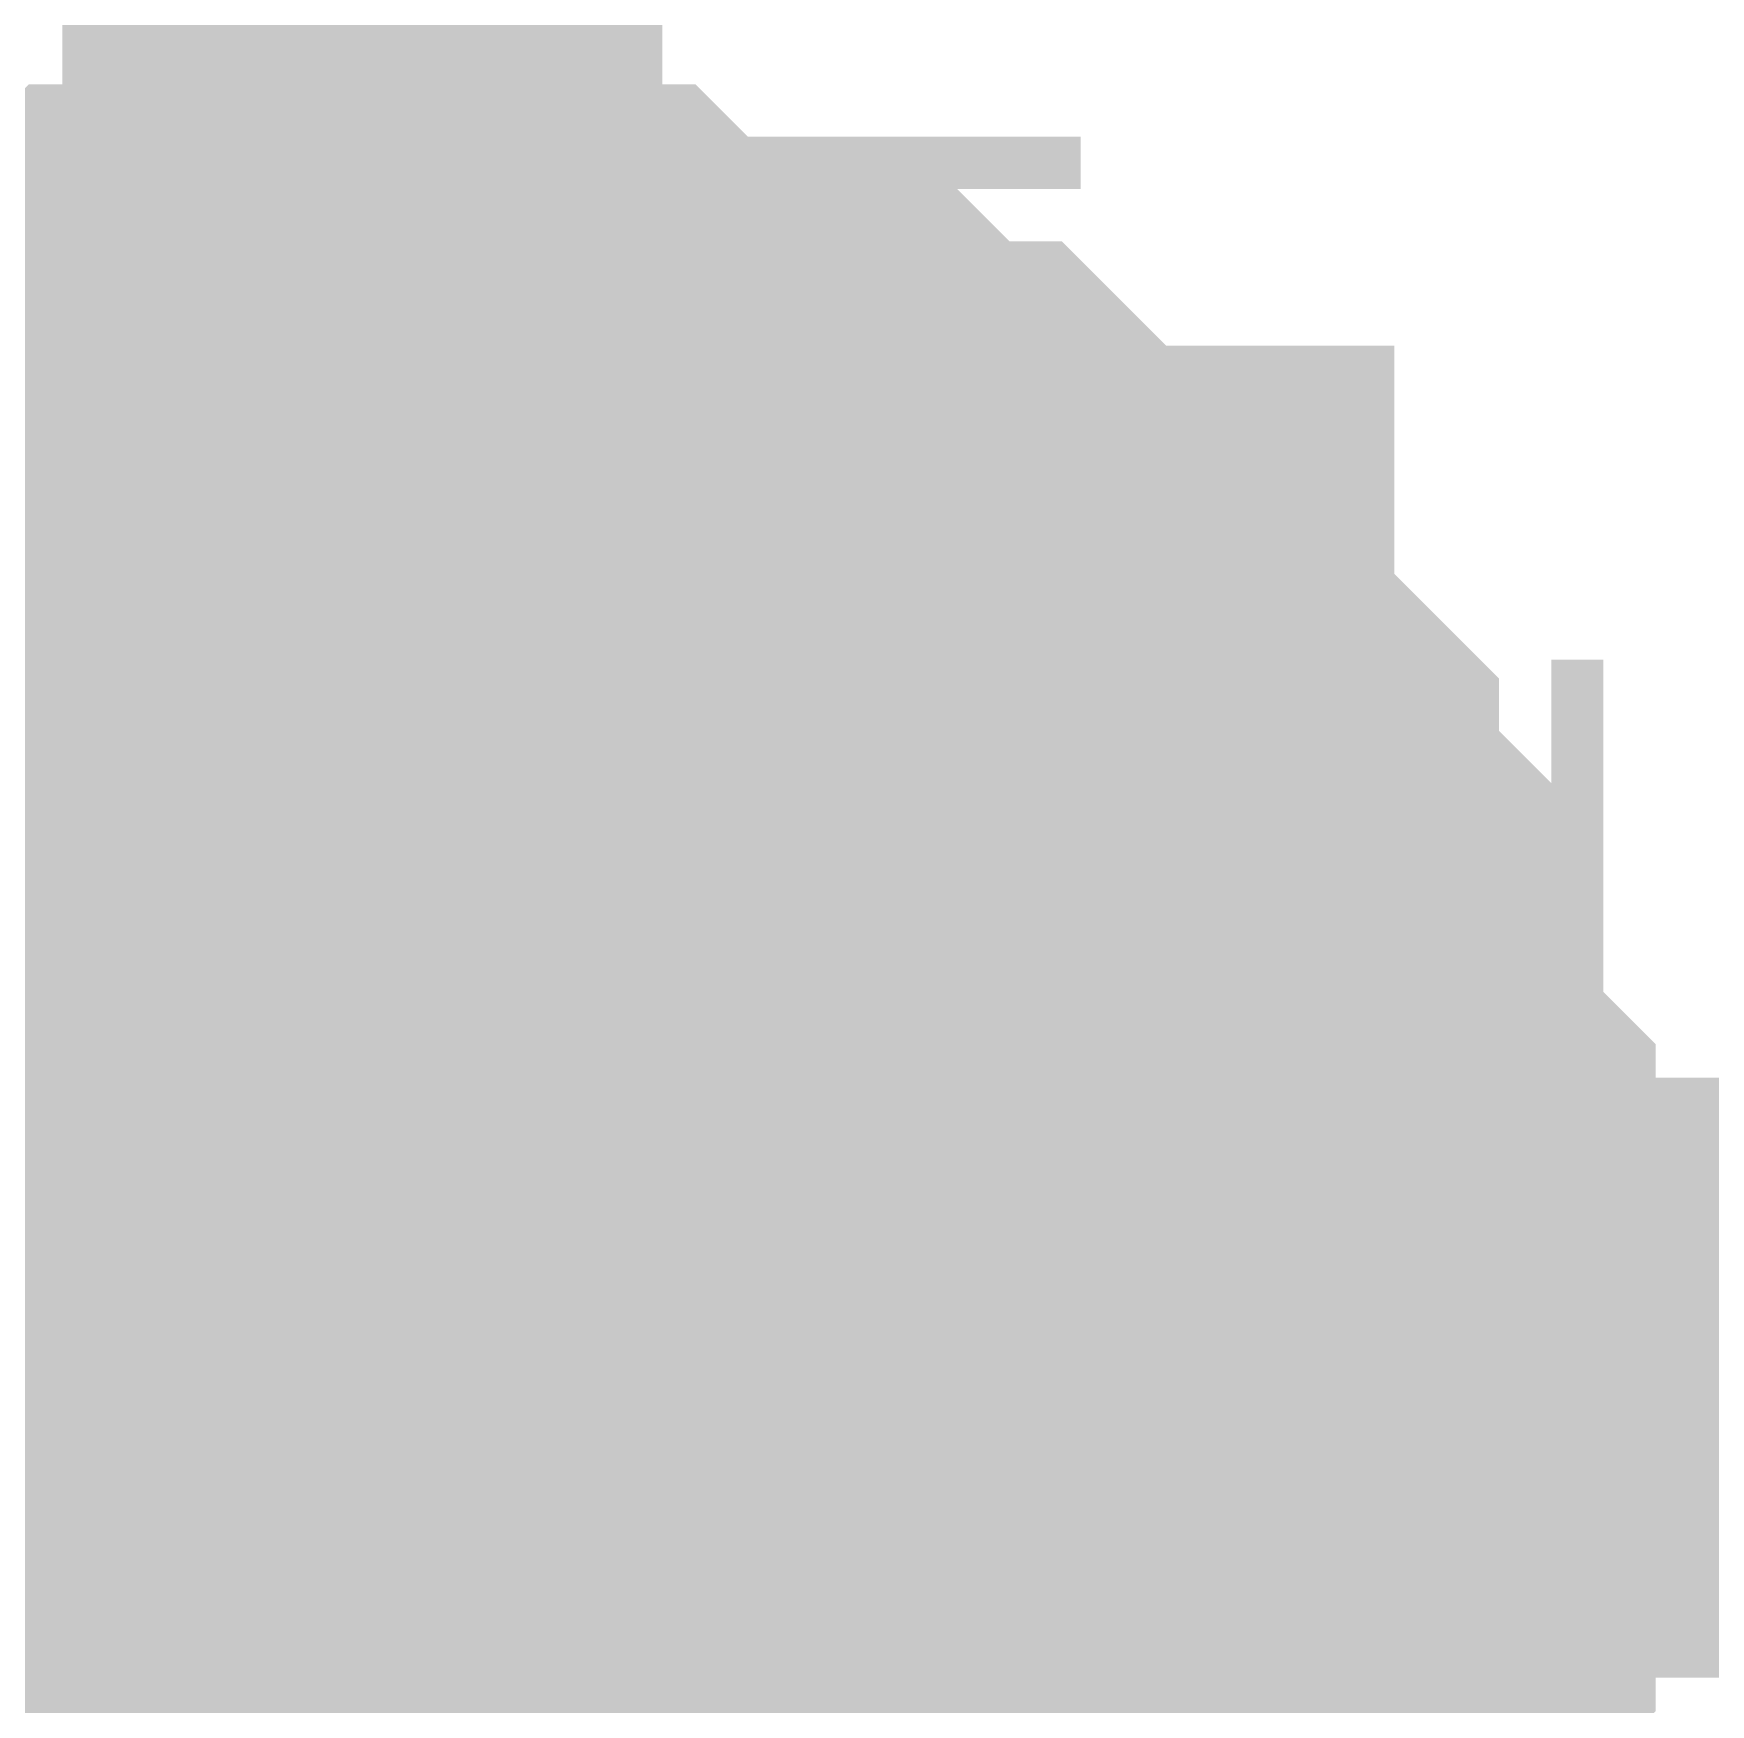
# Model space of a CAD drawing. Header units: inches. Extents: x 0 to 841, y 0 to 594.
# Drawn here: x 689.851 to 690.689, y 257.327 to 258.162 of the extents above; entities that cross this region are included whole.
import ezdxf

# ---------------------------------------------------------------- set-up
doc = ezdxf.new("R2010")
doc.units = ezdxf.units.IN
doc.layers.add('Sheet', color=255, linetype='Continuous')

msp = doc.modelspace()

# ---------------------------------------------------------------- linework, layer by layer
at = {"layer": 'Sheet'}
for points in [[(690.0151, 261.59308, 0.29972, 0.29972, 0), (690.0151, 257.49059, 0.29972, 0.29972, 0)], [(689.6754, 257.88254, 0.29972, 0.29972, 0), (689.70153, 257.88254, 0.29972, 0.29972, 0), (689.72766, 257.90868, 0.29972, 0.29972, 0), (689.75379, 257.90868, 0.29972, 0.29972, 0), (689.75379, 257.93481, 0.29972, 0.29972, 0), (689.77992, 257.93481, 0.29972, 0.29972, 0), (689.80605, 257.96094, 0.29972, 0.29972, 0), (689.83218, 257.96094, 0.29972, 0.29972, 0), (689.85831, 257.96094, 0.29972, 0.29972, 0), (689.88445, 257.96094, 0.29972, 0.29972, 0), (689.91058, 257.98707, 0.29972, 0.29972, 0), (689.93671, 257.98707, 0.29972, 0.29972, 0), (689.96284, 257.98707, 0.29972, 0.29972, 0), (689.98897, 257.98707, 0.29972, 0.29972, 0), (690.0151, 257.98707, 0.29972, 0.29972, 0)], [(689.6754, 257.88254, 0.29972, 0.29972, 0), (689.70153, 257.88254, 0.29972, 0.29972, 0), (689.72766, 257.90868, 0.29972, 0.29972, 0), (689.75379, 257.90868, 0.29972, 0.29972, 0), (689.75379, 257.93481, 0.29972, 0.29972, 0), (689.77992, 257.93481, 0.29972, 0.29972, 0), (689.80605, 257.96094, 0.29972, 0.29972, 0), (689.83218, 257.96094, 0.29972, 0.29972, 0), (689.85831, 257.96094, 0.29972, 0.29972, 0), (689.88445, 257.96094, 0.29972, 0.29972, 0), (689.91058, 257.98707, 0.29972, 0.29972, 0), (689.93671, 257.98707, 0.29972, 0.29972, 0), (689.96284, 257.98707, 0.29972, 0.29972, 0), (689.98897, 257.98707, 0.29972, 0.29972, 0), (690.0151, 257.98707, 0.29972, 0.29972, 0)], [(689.6754, 257.88254, 0.29972, 0.29972, 0), (689.70153, 257.88254, 0.29972, 0.29972, 0), (689.72766, 257.90868, 0.29972, 0.29972, 0), (689.75379, 257.90868, 0.29972, 0.29972, 0), (689.75379, 257.93481, 0.29972, 0.29972, 0), (689.77992, 257.93481, 0.29972, 0.29972, 0), (689.80605, 257.96094, 0.29972, 0.29972, 0), (689.83218, 257.96094, 0.29972, 0.29972, 0), (689.85831, 257.96094, 0.29972, 0.29972, 0), (689.88445, 257.96094, 0.29972, 0.29972, 0), (689.91058, 257.98707, 0.29972, 0.29972, 0), (689.93671, 257.98707, 0.29972, 0.29972, 0), (689.96284, 257.98707, 0.29972, 0.29972, 0), (689.98897, 257.98707, 0.29972, 0.29972, 0), (690.0151, 257.98707, 0.29972, 0.29972, 0)], [(689.6754, 257.88254, 0.29972, 0.29972, 0), (689.70153, 257.88254, 0.29972, 0.29972, 0), (689.72766, 257.90868, 0.29972, 0.29972, 0), (689.75379, 257.90868, 0.29972, 0.29972, 0), (689.75379, 257.93481, 0.29972, 0.29972, 0), (689.77992, 257.93481, 0.29972, 0.29972, 0), (689.80605, 257.96094, 0.29972, 0.29972, 0), (689.83218, 257.96094, 0.29972, 0.29972, 0), (689.85831, 257.96094, 0.29972, 0.29972, 0), (689.88445, 257.96094, 0.29972, 0.29972, 0), (689.91058, 257.98707, 0.29972, 0.29972, 0), (689.93671, 257.98707, 0.29972, 0.29972, 0), (689.96284, 257.98707, 0.29972, 0.29972, 0), (689.98897, 257.98707, 0.29972, 0.29972, 0), (690.0151, 257.98707, 0.29972, 0.29972, 0)], [(689.6754, 257.88254, 0.29972, 0.29972, 0), (689.70153, 257.88254, 0.29972, 0.29972, 0), (689.72766, 257.90868, 0.29972, 0.29972, 0), (689.75379, 257.90868, 0.29972, 0.29972, 0), (689.75379, 257.93481, 0.29972, 0.29972, 0), (689.77992, 257.93481, 0.29972, 0.29972, 0), (689.80605, 257.96094, 0.29972, 0.29972, 0), (689.83218, 257.96094, 0.29972, 0.29972, 0), (689.85831, 257.96094, 0.29972, 0.29972, 0), (689.88445, 257.96094, 0.29972, 0.29972, 0), (689.91058, 257.98707, 0.29972, 0.29972, 0), (689.93671, 257.98707, 0.29972, 0.29972, 0), (689.96284, 257.98707, 0.29972, 0.29972, 0), (689.98897, 257.98707, 0.29972, 0.29972, 0), (690.0151, 257.98707, 0.29972, 0.29972, 0)], [(690.0151, 257.98707, 0.29972, 0.29972, 0), (690.0151, 257.98707, 0.29972, 0.29972, 0)], [(690.0151, 257.98707, 0.29972, 0.29972, 0), (690.04123, 257.98707, 0.29972, 0.29972, 0), (690.06736, 257.98707, 0.29972, 0.29972, 0), (690.09349, 257.98707, 0.29972, 0.29972, 0), (690.11962, 257.98707, 0.29972, 0.29972, 0), (690.14576, 257.96094, 0.29972, 0.29972, 0), (690.17189, 257.96094, 0.29972, 0.29972, 0), (690.19802, 257.96094, 0.29972, 0.29972, 0), (690.22415, 257.96094, 0.29972, 0.29972, 0), (690.22415, 257.93481, 0.29972, 0.29972, 0), (690.25028, 257.93481, 0.29972, 0.29972, 0), (690.27641, 257.90868, 0.29972, 0.29972, 0), (690.30254, 257.90868, 0.29972, 0.29972, 0), (690.32867, 257.88254, 0.29972, 0.29972, 0), (690.32867, 257.88254, 0.29972, 0.29972, 0), (690.3548, 257.85641, 0.29972, 0.29972, 0), (690.38093, 257.85641, 0.29972, 0.29972, 0), (690.38093, 257.83028, 0.29972, 0.29972, 0), (690.40707, 257.80415, 0.29972, 0.29972, 0), (690.40707, 257.80415, 0.29972, 0.29972, 0), (690.4332, 257.77802, 0.29972, 0.29972, 0), (690.4332, 257.75189, 0.29972, 0.29972, 0), (690.45933, 257.72576, 0.29972, 0.29972, 0), (690.45933, 257.69963, 0.29972, 0.29972, 0), (690.48546, 257.69963, 0.29972, 0.29972, 0), (690.48546, 257.6735, 0.29972, 0.29972, 0), (690.48546, 257.64737, 0.29972, 0.29972, 0), (690.48546, 257.62124, 0.29972, 0.29972, 0), (690.51159, 257.59511, 0.29972, 0.29972, 0), (690.51159, 257.56898, 0.29972, 0.29972, 0), (690.51159, 257.54285, 0.29972, 0.29972, 0), (690.51159, 257.51672, 0.29972, 0.29972, 0), (690.51159, 257.49059, 0.29972, 0.29972, 0)], [(690.0151, 257.98707, 0.29972, 0.29972, 0), (690.0151, 257.98707, 0.29972, 0.29972, 0)], [(690.0151, 257.98707, 0.29972, 0.29972, 0), (690.04123, 257.98707, 0.29972, 0.29972, 0), (690.06736, 257.98707, 0.29972, 0.29972, 0), (690.09349, 257.98707, 0.29972, 0.29972, 0), (690.11962, 257.98707, 0.29972, 0.29972, 0), (690.14576, 257.96094, 0.29972, 0.29972, 0), (690.17189, 257.96094, 0.29972, 0.29972, 0), (690.19802, 257.96094, 0.29972, 0.29972, 0), (690.22415, 257.96094, 0.29972, 0.29972, 0), (690.22415, 257.93481, 0.29972, 0.29972, 0), (690.25028, 257.93481, 0.29972, 0.29972, 0), (690.27641, 257.90868, 0.29972, 0.29972, 0), (690.30254, 257.90868, 0.29972, 0.29972, 0), (690.32867, 257.88254, 0.29972, 0.29972, 0), (690.32867, 257.88254, 0.29972, 0.29972, 0), (690.3548, 257.85641, 0.29972, 0.29972, 0), (690.38093, 257.85641, 0.29972, 0.29972, 0), (690.38093, 257.83028, 0.29972, 0.29972, 0), (690.40707, 257.80415, 0.29972, 0.29972, 0), (690.40707, 257.80415, 0.29972, 0.29972, 0), (690.4332, 257.77802, 0.29972, 0.29972, 0), (690.4332, 257.75189, 0.29972, 0.29972, 0), (690.45933, 257.72576, 0.29972, 0.29972, 0), (690.45933, 257.69963, 0.29972, 0.29972, 0), (690.48546, 257.69963, 0.29972, 0.29972, 0), (690.48546, 257.6735, 0.29972, 0.29972, 0), (690.48546, 257.64737, 0.29972, 0.29972, 0), (690.48546, 257.62124, 0.29972, 0.29972, 0), (690.51159, 257.59511, 0.29972, 0.29972, 0), (690.51159, 257.56898, 0.29972, 0.29972, 0), (690.51159, 257.54285, 0.29972, 0.29972, 0), (690.51159, 257.51672, 0.29972, 0.29972, 0), (690.51159, 257.49059, 0.29972, 0.29972, 0)], [(690.0151, 257.98707, 0.29972, 0.29972, 0), (690.0151, 257.98707, 0.29972, 0.29972, 0)], [(690.0151, 257.98707, 0.29972, 0.29972, 0), (690.04123, 257.98707, 0.29972, 0.29972, 0), (690.06736, 257.98707, 0.29972, 0.29972, 0), (690.09349, 257.98707, 0.29972, 0.29972, 0), (690.11962, 257.98707, 0.29972, 0.29972, 0), (690.14576, 257.96094, 0.29972, 0.29972, 0), (690.17189, 257.96094, 0.29972, 0.29972, 0), (690.19802, 257.96094, 0.29972, 0.29972, 0), (690.22415, 257.96094, 0.29972, 0.29972, 0), (690.22415, 257.93481, 0.29972, 0.29972, 0), (690.25028, 257.93481, 0.29972, 0.29972, 0), (690.27641, 257.90868, 0.29972, 0.29972, 0), (690.30254, 257.90868, 0.29972, 0.29972, 0), (690.32867, 257.88254, 0.29972, 0.29972, 0), (690.32867, 257.88254, 0.29972, 0.29972, 0), (690.3548, 257.85641, 0.29972, 0.29972, 0), (690.38093, 257.85641, 0.29972, 0.29972, 0), (690.38093, 257.83028, 0.29972, 0.29972, 0), (690.40707, 257.80415, 0.29972, 0.29972, 0), (690.40707, 257.80415, 0.29972, 0.29972, 0), (690.4332, 257.77802, 0.29972, 0.29972, 0), (690.4332, 257.75189, 0.29972, 0.29972, 0), (690.45933, 257.72576, 0.29972, 0.29972, 0), (690.45933, 257.69963, 0.29972, 0.29972, 0), (690.48546, 257.69963, 0.29972, 0.29972, 0), (690.48546, 257.6735, 0.29972, 0.29972, 0), (690.48546, 257.64737, 0.29972, 0.29972, 0), (690.48546, 257.62124, 0.29972, 0.29972, 0), (690.51159, 257.59511, 0.29972, 0.29972, 0), (690.51159, 257.56898, 0.29972, 0.29972, 0), (690.51159, 257.54285, 0.29972, 0.29972, 0), (690.51159, 257.51672, 0.29972, 0.29972, 0), (690.51159, 257.49059, 0.29972, 0.29972, 0)], [(690.0151, 257.98707, 0.29972, 0.29972, 0), (690.0151, 257.98707, 0.29972, 0.29972, 0)], [(690.0151, 257.98707, 0.29972, 0.29972, 0), (690.04123, 257.98707, 0.29972, 0.29972, 0), (690.06736, 257.98707, 0.29972, 0.29972, 0), (690.09349, 257.98707, 0.29972, 0.29972, 0), (690.11962, 257.98707, 0.29972, 0.29972, 0), (690.14576, 257.96094, 0.29972, 0.29972, 0), (690.17189, 257.96094, 0.29972, 0.29972, 0), (690.19802, 257.96094, 0.29972, 0.29972, 0), (690.22415, 257.96094, 0.29972, 0.29972, 0), (690.22415, 257.93481, 0.29972, 0.29972, 0), (690.25028, 257.93481, 0.29972, 0.29972, 0), (690.27641, 257.90868, 0.29972, 0.29972, 0), (690.30254, 257.90868, 0.29972, 0.29972, 0), (690.32867, 257.88254, 0.29972, 0.29972, 0), (690.32867, 257.88254, 0.29972, 0.29972, 0), (690.3548, 257.85641, 0.29972, 0.29972, 0), (690.38093, 257.85641, 0.29972, 0.29972, 0), (690.38093, 257.83028, 0.29972, 0.29972, 0), (690.40707, 257.80415, 0.29972, 0.29972, 0), (690.40707, 257.80415, 0.29972, 0.29972, 0), (690.4332, 257.77802, 0.29972, 0.29972, 0), (690.4332, 257.75189, 0.29972, 0.29972, 0), (690.45933, 257.72576, 0.29972, 0.29972, 0), (690.45933, 257.69963, 0.29972, 0.29972, 0), (690.48546, 257.69963, 0.29972, 0.29972, 0), (690.48546, 257.6735, 0.29972, 0.29972, 0), (690.48546, 257.64737, 0.29972, 0.29972, 0), (690.48546, 257.62124, 0.29972, 0.29972, 0), (690.51159, 257.59511, 0.29972, 0.29972, 0), (690.51159, 257.56898, 0.29972, 0.29972, 0), (690.51159, 257.54285, 0.29972, 0.29972, 0), (690.51159, 257.51672, 0.29972, 0.29972, 0), (690.51159, 257.49059, 0.29972, 0.29972, 0)], [(690.0151, 257.98707, 0.29972, 0.29972, 0), (690.0151, 257.98707, 0.29972, 0.29972, 0)], [(690.0151, 257.98707, 0.29972, 0.29972, 0), (690.04123, 257.98707, 0.29972, 0.29972, 0), (690.06736, 257.98707, 0.29972, 0.29972, 0), (690.09349, 257.98707, 0.29972, 0.29972, 0), (690.11962, 257.98707, 0.29972, 0.29972, 0), (690.14576, 257.96094, 0.29972, 0.29972, 0), (690.17189, 257.96094, 0.29972, 0.29972, 0), (690.19802, 257.96094, 0.29972, 0.29972, 0), (690.22415, 257.96094, 0.29972, 0.29972, 0), (690.22415, 257.93481, 0.29972, 0.29972, 0), (690.25028, 257.93481, 0.29972, 0.29972, 0), (690.27641, 257.90868, 0.29972, 0.29972, 0), (690.30254, 257.90868, 0.29972, 0.29972, 0), (690.32867, 257.88254, 0.29972, 0.29972, 0), (690.32867, 257.88254, 0.29972, 0.29972, 0), (690.3548, 257.85641, 0.29972, 0.29972, 0), (690.38093, 257.85641, 0.29972, 0.29972, 0), (690.38093, 257.83028, 0.29972, 0.29972, 0), (690.40707, 257.80415, 0.29972, 0.29972, 0), (690.40707, 257.80415, 0.29972, 0.29972, 0), (690.4332, 257.77802, 0.29972, 0.29972, 0), (690.4332, 257.75189, 0.29972, 0.29972, 0), (690.45933, 257.72576, 0.29972, 0.29972, 0), (690.45933, 257.69963, 0.29972, 0.29972, 0), (690.48546, 257.69963, 0.29972, 0.29972, 0), (690.48546, 257.6735, 0.29972, 0.29972, 0), (690.48546, 257.64737, 0.29972, 0.29972, 0), (690.48546, 257.62124, 0.29972, 0.29972, 0), (690.51159, 257.59511, 0.29972, 0.29972, 0), (690.51159, 257.56898, 0.29972, 0.29972, 0), (690.51159, 257.54285, 0.29972, 0.29972, 0), (690.51159, 257.51672, 0.29972, 0.29972, 0), (690.51159, 257.49059, 0.29972, 0.29972, 0)], [(689.77992, 257.93481, 0.09906, 0.09906, 0), (689.80605, 257.96094, 0.09906, 0.09906, 0), (689.83218, 257.96094, 0.09906, 0.09906, 0), (689.85831, 257.96094, 0.09906, 0.09906, 0), (689.88445, 257.96094, 0.09906, 0.09906, 0), (689.91058, 257.98707, 0.09906, 0.09906, 0), (689.93671, 257.98707, 0.09906, 0.09906, 0), (689.96284, 257.98707, 0.09906, 0.09906, 0), (689.98897, 257.98707, 0.09906, 0.09906, 0), (690.0151, 257.98707, 0.09906, 0.09906, 0)], [(689.77992, 257.93481, 0.09906, 0.09906, 0), (689.80605, 257.96094, 0.09906, 0.09906, 0), (689.83218, 257.96094, 0.09906, 0.09906, 0), (689.85831, 257.96094, 0.09906, 0.09906, 0), (689.88445, 257.96094, 0.09906, 0.09906, 0), (689.91058, 257.98707, 0.09906, 0.09906, 0), (689.93671, 257.98707, 0.09906, 0.09906, 0), (689.96284, 257.98707, 0.09906, 0.09906, 0), (689.98897, 257.98707, 0.09906, 0.09906, 0), (690.0151, 257.98707, 0.09906, 0.09906, 0)], [(689.77992, 257.93481, 0.09906, 0.09906, 0), (689.80605, 257.96094, 0.09906, 0.09906, 0), (689.83218, 257.96094, 0.09906, 0.09906, 0), (689.85831, 257.96094, 0.09906, 0.09906, 0), (689.88445, 257.96094, 0.09906, 0.09906, 0), (689.91058, 257.98707, 0.09906, 0.09906, 0), (689.93671, 257.98707, 0.09906, 0.09906, 0), (689.96284, 257.98707, 0.09906, 0.09906, 0), (689.98897, 257.98707, 0.09906, 0.09906, 0), (690.0151, 257.98707, 0.09906, 0.09906, 0)], [(689.77992, 257.93481, 0.09906, 0.09906, 0), (689.80605, 257.96094, 0.09906, 0.09906, 0), (689.83218, 257.96094, 0.09906, 0.09906, 0), (689.85831, 257.96094, 0.09906, 0.09906, 0), (689.88445, 257.96094, 0.09906, 0.09906, 0), (689.91058, 257.98707, 0.09906, 0.09906, 0), (689.93671, 257.98707, 0.09906, 0.09906, 0), (689.96284, 257.98707, 0.09906, 0.09906, 0), (689.98897, 257.98707, 0.09906, 0.09906, 0), (690.0151, 257.98707, 0.09906, 0.09906, 0)], [(689.77992, 257.93481, 0.09906, 0.09906, 0), (689.80605, 257.96094, 0.09906, 0.09906, 0), (689.83218, 257.96094, 0.09906, 0.09906, 0), (689.85831, 257.96094, 0.09906, 0.09906, 0), (689.88445, 257.96094, 0.09906, 0.09906, 0), (689.91058, 257.98707, 0.09906, 0.09906, 0), (689.93671, 257.98707, 0.09906, 0.09906, 0), (689.96284, 257.98707, 0.09906, 0.09906, 0), (689.98897, 257.98707, 0.09906, 0.09906, 0), (690.0151, 257.98707, 0.09906, 0.09906, 0)], [(690.0151, 257.98707, 0.09906, 0.09906, 0), (690.0151, 257.98707, 0.09906, 0.09906, 0)], [(690.0151, 257.98707, 0.09906, 0.09906, 0), (690.04123, 257.98707, 0.09906, 0.09906, 0), (690.06736, 257.98707, 0.09906, 0.09906, 0), (690.09349, 257.98707, 0.09906, 0.09906, 0), (690.11962, 257.98707, 0.09906, 0.09906, 0), (690.14576, 257.96094, 0.09906, 0.09906, 0), (690.17189, 257.96094, 0.09906, 0.09906, 0), (690.19802, 257.96094, 0.09906, 0.09906, 0), (690.22415, 257.96094, 0.09906, 0.09906, 0), (690.22415, 257.93481, 0.09906, 0.09906, 0), (690.25028, 257.93481, 0.09906, 0.09906, 0), (690.27641, 257.90868, 0.09906, 0.09906, 0), (690.30254, 257.90868, 0.09906, 0.09906, 0), (690.32867, 257.88254, 0.09906, 0.09906, 0), (690.32867, 257.88254, 0.09906, 0.09906, 0), (690.3548, 257.85641, 0.09906, 0.09906, 0), (690.38093, 257.85641, 0.09906, 0.09906, 0), (690.38093, 257.83028, 0.09906, 0.09906, 0), (690.40707, 257.80415, 0.09906, 0.09906, 0), (690.40707, 257.80415, 0.09906, 0.09906, 0), (690.4332, 257.77802, 0.09906, 0.09906, 0), (690.4332, 257.75189, 0.09906, 0.09906, 0), (690.45933, 257.72576, 0.09906, 0.09906, 0), (690.45933, 257.69963, 0.09906, 0.09906, 0), (690.48546, 257.69963, 0.09906, 0.09906, 0), (690.48546, 257.6735, 0.09906, 0.09906, 0), (690.48546, 257.64737, 0.09906, 0.09906, 0), (690.48546, 257.62124, 0.09906, 0.09906, 0), (690.51159, 257.59511, 0.09906, 0.09906, 0), (690.51159, 257.56898, 0.09906, 0.09906, 0), (690.51159, 257.54285, 0.09906, 0.09906, 0), (690.51159, 257.51672, 0.09906, 0.09906, 0), (690.51159, 257.49059, 0.09906, 0.09906, 0)], [(690.0151, 257.98707, 0.09906, 0.09906, 0), (690.0151, 257.98707, 0.09906, 0.09906, 0)], [(690.0151, 257.98707, 0.09906, 0.09906, 0), (690.04123, 257.98707, 0.09906, 0.09906, 0), (690.06736, 257.98707, 0.09906, 0.09906, 0), (690.09349, 257.98707, 0.09906, 0.09906, 0), (690.11962, 257.98707, 0.09906, 0.09906, 0), (690.14576, 257.96094, 0.09906, 0.09906, 0), (690.17189, 257.96094, 0.09906, 0.09906, 0), (690.19802, 257.96094, 0.09906, 0.09906, 0), (690.22415, 257.96094, 0.09906, 0.09906, 0), (690.22415, 257.93481, 0.09906, 0.09906, 0), (690.25028, 257.93481, 0.09906, 0.09906, 0), (690.27641, 257.90868, 0.09906, 0.09906, 0), (690.30254, 257.90868, 0.09906, 0.09906, 0), (690.32867, 257.88254, 0.09906, 0.09906, 0), (690.32867, 257.88254, 0.09906, 0.09906, 0), (690.3548, 257.85641, 0.09906, 0.09906, 0), (690.38093, 257.85641, 0.09906, 0.09906, 0), (690.38093, 257.83028, 0.09906, 0.09906, 0), (690.40707, 257.80415, 0.09906, 0.09906, 0), (690.40707, 257.80415, 0.09906, 0.09906, 0), (690.4332, 257.77802, 0.09906, 0.09906, 0), (690.4332, 257.75189, 0.09906, 0.09906, 0), (690.45933, 257.72576, 0.09906, 0.09906, 0), (690.45933, 257.69963, 0.09906, 0.09906, 0), (690.48546, 257.69963, 0.09906, 0.09906, 0), (690.48546, 257.6735, 0.09906, 0.09906, 0), (690.48546, 257.64737, 0.09906, 0.09906, 0), (690.48546, 257.62124, 0.09906, 0.09906, 0), (690.51159, 257.59511, 0.09906, 0.09906, 0), (690.51159, 257.56898, 0.09906, 0.09906, 0), (690.51159, 257.54285, 0.09906, 0.09906, 0), (690.51159, 257.51672, 0.09906, 0.09906, 0), (690.51159, 257.49059, 0.09906, 0.09906, 0)], [(690.0151, 257.98707, 0.09906, 0.09906, 0), (690.0151, 257.98707, 0.09906, 0.09906, 0)], [(690.0151, 257.98707, 0.09906, 0.09906, 0), (690.04123, 257.98707, 0.09906, 0.09906, 0), (690.06736, 257.98707, 0.09906, 0.09906, 0), (690.09349, 257.98707, 0.09906, 0.09906, 0), (690.11962, 257.98707, 0.09906, 0.09906, 0), (690.14576, 257.96094, 0.09906, 0.09906, 0), (690.17189, 257.96094, 0.09906, 0.09906, 0), (690.19802, 257.96094, 0.09906, 0.09906, 0), (690.22415, 257.96094, 0.09906, 0.09906, 0), (690.22415, 257.93481, 0.09906, 0.09906, 0), (690.25028, 257.93481, 0.09906, 0.09906, 0), (690.27641, 257.90868, 0.09906, 0.09906, 0), (690.30254, 257.90868, 0.09906, 0.09906, 0), (690.32867, 257.88254, 0.09906, 0.09906, 0), (690.32867, 257.88254, 0.09906, 0.09906, 0), (690.3548, 257.85641, 0.09906, 0.09906, 0), (690.38093, 257.85641, 0.09906, 0.09906, 0), (690.38093, 257.83028, 0.09906, 0.09906, 0), (690.40707, 257.80415, 0.09906, 0.09906, 0), (690.40707, 257.80415, 0.09906, 0.09906, 0), (690.4332, 257.77802, 0.09906, 0.09906, 0), (690.4332, 257.75189, 0.09906, 0.09906, 0), (690.45933, 257.72576, 0.09906, 0.09906, 0), (690.45933, 257.69963, 0.09906, 0.09906, 0), (690.48546, 257.69963, 0.09906, 0.09906, 0), (690.48546, 257.6735, 0.09906, 0.09906, 0), (690.48546, 257.64737, 0.09906, 0.09906, 0), (690.48546, 257.62124, 0.09906, 0.09906, 0), (690.51159, 257.59511, 0.09906, 0.09906, 0), (690.51159, 257.56898, 0.09906, 0.09906, 0), (690.51159, 257.54285, 0.09906, 0.09906, 0), (690.51159, 257.51672, 0.09906, 0.09906, 0), (690.51159, 257.49059, 0.09906, 0.09906, 0)], [(690.0151, 257.98707, 0.09906, 0.09906, 0), (690.0151, 257.98707, 0.09906, 0.09906, 0)], [(690.0151, 257.98707, 0.09906, 0.09906, 0), (690.04123, 257.98707, 0.09906, 0.09906, 0), (690.06736, 257.98707, 0.09906, 0.09906, 0), (690.09349, 257.98707, 0.09906, 0.09906, 0), (690.11962, 257.98707, 0.09906, 0.09906, 0), (690.14576, 257.96094, 0.09906, 0.09906, 0), (690.17189, 257.96094, 0.09906, 0.09906, 0), (690.19802, 257.96094, 0.09906, 0.09906, 0), (690.22415, 257.96094, 0.09906, 0.09906, 0), (690.22415, 257.93481, 0.09906, 0.09906, 0), (690.25028, 257.93481, 0.09906, 0.09906, 0), (690.27641, 257.90868, 0.09906, 0.09906, 0), (690.30254, 257.90868, 0.09906, 0.09906, 0), (690.32867, 257.88254, 0.09906, 0.09906, 0), (690.32867, 257.88254, 0.09906, 0.09906, 0), (690.3548, 257.85641, 0.09906, 0.09906, 0), (690.38093, 257.85641, 0.09906, 0.09906, 0), (690.38093, 257.83028, 0.09906, 0.09906, 0), (690.40707, 257.80415, 0.09906, 0.09906, 0), (690.40707, 257.80415, 0.09906, 0.09906, 0), (690.4332, 257.77802, 0.09906, 0.09906, 0), (690.4332, 257.75189, 0.09906, 0.09906, 0), (690.45933, 257.72576, 0.09906, 0.09906, 0), (690.45933, 257.69963, 0.09906, 0.09906, 0), (690.48546, 257.69963, 0.09906, 0.09906, 0), (690.48546, 257.6735, 0.09906, 0.09906, 0), (690.48546, 257.64737, 0.09906, 0.09906, 0), (690.48546, 257.62124, 0.09906, 0.09906, 0), (690.51159, 257.59511, 0.09906, 0.09906, 0), (690.51159, 257.56898, 0.09906, 0.09906, 0), (690.51159, 257.54285, 0.09906, 0.09906, 0), (690.51159, 257.51672, 0.09906, 0.09906, 0), (690.51159, 257.49059, 0.09906, 0.09906, 0)], [(690.0151, 257.98707, 0.09906, 0.09906, 0), (690.0151, 257.98707, 0.09906, 0.09906, 0)], [(690.0151, 257.98707, 0.09906, 0.09906, 0), (690.04123, 257.98707, 0.09906, 0.09906, 0), (690.06736, 257.98707, 0.09906, 0.09906, 0), (690.09349, 257.98707, 0.09906, 0.09906, 0), (690.11962, 257.98707, 0.09906, 0.09906, 0), (690.14576, 257.96094, 0.09906, 0.09906, 0), (690.17189, 257.96094, 0.09906, 0.09906, 0), (690.19802, 257.96094, 0.09906, 0.09906, 0), (690.22415, 257.96094, 0.09906, 0.09906, 0), (690.22415, 257.93481, 0.09906, 0.09906, 0), (690.25028, 257.93481, 0.09906, 0.09906, 0), (690.27641, 257.90868, 0.09906, 0.09906, 0), (690.30254, 257.90868, 0.09906, 0.09906, 0), (690.32867, 257.88254, 0.09906, 0.09906, 0), (690.32867, 257.88254, 0.09906, 0.09906, 0), (690.3548, 257.85641, 0.09906, 0.09906, 0), (690.38093, 257.85641, 0.09906, 0.09906, 0), (690.38093, 257.83028, 0.09906, 0.09906, 0), (690.40707, 257.80415, 0.09906, 0.09906, 0), (690.40707, 257.80415, 0.09906, 0.09906, 0), (690.4332, 257.77802, 0.09906, 0.09906, 0), (690.4332, 257.75189, 0.09906, 0.09906, 0), (690.45933, 257.72576, 0.09906, 0.09906, 0), (690.45933, 257.69963, 0.09906, 0.09906, 0), (690.48546, 257.69963, 0.09906, 0.09906, 0), (690.48546, 257.6735, 0.09906, 0.09906, 0), (690.48546, 257.64737, 0.09906, 0.09906, 0), (690.48546, 257.62124, 0.09906, 0.09906, 0), (690.51159, 257.59511, 0.09906, 0.09906, 0), (690.51159, 257.56898, 0.09906, 0.09906, 0), (690.51159, 257.54285, 0.09906, 0.09906, 0), (690.51159, 257.51672, 0.09906, 0.09906, 0), (690.51159, 257.49059, 0.09906, 0.09906, 0)], [(695.00612, 257.49059, 0.29972, 0.29972, 0), (690.0151, 257.49059, 0.29972, 0.29972, 0), (675.01591, 257.49059, 0.29972, 0.29972, 0)], [(690.51159, 257.49059, 0.29972, 0.29972, 0), (690.51159, 257.46446, 0.29972, 0.29972, 0), (690.51159, 257.43833, 0.29972, 0.29972, 0), (690.51159, 257.41219, 0.29972, 0.29972, 0), (690.51159, 257.38606, 0.29972, 0.29972, 0), (690.48546, 257.35993, 0.29972, 0.29972, 0), (690.48546, 257.3338, 0.29972, 0.29972, 0), (690.48546, 257.30767, 0.29972, 0.29972, 0), (690.48546, 257.28154, 0.29972, 0.29972, 0), (690.45933, 257.25541, 0.29972, 0.29972, 0), (690.45933, 257.22928, 0.29972, 0.29972, 0), (690.4332, 257.22928, 0.29972, 0.29972, 0), (690.4332, 257.20315, 0.29972, 0.29972, 0), (690.40707, 257.17702, 0.29972, 0.29972, 0)], [(690.51159, 257.49059, 0.29972, 0.29972, 0), (690.51159, 257.46446, 0.29972, 0.29972, 0), (690.51159, 257.43833, 0.29972, 0.29972, 0), (690.51159, 257.41219, 0.29972, 0.29972, 0), (690.51159, 257.38606, 0.29972, 0.29972, 0), (690.48546, 257.35993, 0.29972, 0.29972, 0), (690.48546, 257.3338, 0.29972, 0.29972, 0), (690.48546, 257.30767, 0.29972, 0.29972, 0), (690.48546, 257.28154, 0.29972, 0.29972, 0), (690.45933, 257.25541, 0.29972, 0.29972, 0), (690.45933, 257.22928, 0.29972, 0.29972, 0), (690.4332, 257.22928, 0.29972, 0.29972, 0), (690.4332, 257.20315, 0.29972, 0.29972, 0), (690.40707, 257.17702, 0.29972, 0.29972, 0)], [(690.51159, 257.49059, 0.29972, 0.29972, 0), (690.51159, 257.46446, 0.29972, 0.29972, 0), (690.51159, 257.43833, 0.29972, 0.29972, 0), (690.51159, 257.41219, 0.29972, 0.29972, 0), (690.51159, 257.38606, 0.29972, 0.29972, 0), (690.48546, 257.35993, 0.29972, 0.29972, 0), (690.48546, 257.3338, 0.29972, 0.29972, 0), (690.48546, 257.30767, 0.29972, 0.29972, 0), (690.48546, 257.28154, 0.29972, 0.29972, 0), (690.45933, 257.25541, 0.29972, 0.29972, 0), (690.45933, 257.22928, 0.29972, 0.29972, 0), (690.4332, 257.22928, 0.29972, 0.29972, 0), (690.4332, 257.20315, 0.29972, 0.29972, 0), (690.40707, 257.17702, 0.29972, 0.29972, 0)], [(690.51159, 257.49059, 0.29972, 0.29972, 0), (690.51159, 257.46446, 0.29972, 0.29972, 0), (690.51159, 257.43833, 0.29972, 0.29972, 0), (690.51159, 257.41219, 0.29972, 0.29972, 0), (690.51159, 257.38606, 0.29972, 0.29972, 0), (690.48546, 257.35993, 0.29972, 0.29972, 0), (690.48546, 257.3338, 0.29972, 0.29972, 0), (690.48546, 257.30767, 0.29972, 0.29972, 0), (690.48546, 257.28154, 0.29972, 0.29972, 0), (690.45933, 257.25541, 0.29972, 0.29972, 0), (690.45933, 257.22928, 0.29972, 0.29972, 0), (690.4332, 257.22928, 0.29972, 0.29972, 0), (690.4332, 257.20315, 0.29972, 0.29972, 0), (690.40707, 257.17702, 0.29972, 0.29972, 0)], [(690.51159, 257.49059, 0.29972, 0.29972, 0), (690.51159, 257.46446, 0.29972, 0.29972, 0), (690.51159, 257.43833, 0.29972, 0.29972, 0), (690.51159, 257.41219, 0.29972, 0.29972, 0), (690.51159, 257.38606, 0.29972, 0.29972, 0), (690.48546, 257.35993, 0.29972, 0.29972, 0), (690.48546, 257.3338, 0.29972, 0.29972, 0), (690.48546, 257.30767, 0.29972, 0.29972, 0), (690.48546, 257.28154, 0.29972, 0.29972, 0), (690.45933, 257.25541, 0.29972, 0.29972, 0), (690.45933, 257.22928, 0.29972, 0.29972, 0), (690.4332, 257.22928, 0.29972, 0.29972, 0), (690.4332, 257.20315, 0.29972, 0.29972, 0), (690.40707, 257.17702, 0.29972, 0.29972, 0)], [(690.51159, 257.49059, 0.29972, 0.29972, 0), (690.51159, 257.49059, 0.29972, 0.29972, 0), (690.51159, 257.49059, 0.29972, 0.29972, 0), (690.51159, 257.49059, 0.29972, 0.29972, 0), (690.51159, 257.49059, 0.29972, 0.29972, 0), (690.51159, 257.49059, 0.29972, 0.29972, 0), (690.51159, 257.49059, 0.29972, 0.29972, 0), (690.51159, 257.49059, 0.29972, 0.29972, 0), (690.51159, 257.49059, 0.29972, 0.29972, 0), (690.51159, 257.49059, 0.29972, 0.29972, 0), (690.51159, 257.49059, 0.29972, 0.29972, 0), (690.51159, 257.49059, 0.29972, 0.29972, 0), (690.51159, 257.49059, 0.29972, 0.29972, 0), (690.51159, 257.49059, 0.29972, 0.29972, 0), (690.51159, 257.49059, 0.29972, 0.29972, 0), (690.51159, 257.49059, 0.29972, 0.29972, 0), (690.51159, 257.49059, 0.29972, 0.29972, 0), (690.51159, 257.49059, 0.29972, 0.29972, 0), (690.51159, 257.49059, 0.29972, 0.29972, 0), (690.51159, 257.49059, 0.29972, 0.29972, 0), (690.51159, 257.49059, 0.29972, 0.29972, 0), (690.51159, 257.49059, 0.29972, 0.29972, 0), (690.51159, 257.49059, 0.29972, 0.29972, 0), (690.51159, 257.49059, 0.29972, 0.29972, 0), (690.51159, 257.49059, 0.29972, 0.29972, 0), (690.51159, 257.49059, 0.29972, 0.29972, 0), (690.51159, 257.49059, 0.29972, 0.29972, 0), (690.51159, 257.49059, 0.29972, 0.29972, 0), (690.51159, 257.49059, 0.29972, 0.29972, 0), (690.51159, 257.49059, 0.29972, 0.29972, 0), (690.51159, 257.49059, 0.29972, 0.29972, 0), (690.51159, 257.49059, 0.29972, 0.29972, 0), (690.51159, 257.49059, 0.29972, 0.29972, 0)], [(690.51159, 257.49059, 0.29972, 0.29972, 0), (690.51159, 257.49059, 0.29972, 0.29972, 0)], [(690.51159, 257.49059, 0.29972, 0.29972, 0), (690.51159, 257.49059, 0.29972, 0.29972, 0), (690.51159, 257.49059, 0.29972, 0.29972, 0), (690.51159, 257.49059, 0.29972, 0.29972, 0), (690.51159, 257.49059, 0.29972, 0.29972, 0), (690.51159, 257.49059, 0.29972, 0.29972, 0), (690.51159, 257.49059, 0.29972, 0.29972, 0), (690.51159, 257.49059, 0.29972, 0.29972, 0), (690.51159, 257.49059, 0.29972, 0.29972, 0), (690.51159, 257.49059, 0.29972, 0.29972, 0), (690.51159, 257.49059, 0.29972, 0.29972, 0), (690.51159, 257.49059, 0.29972, 0.29972, 0), (690.51159, 257.49059, 0.29972, 0.29972, 0), (690.51159, 257.49059, 0.29972, 0.29972, 0), (690.51159, 257.49059, 0.29972, 0.29972, 0), (690.51159, 257.49059, 0.29972, 0.29972, 0), (690.51159, 257.49059, 0.29972, 0.29972, 0), (690.51159, 257.49059, 0.29972, 0.29972, 0), (690.51159, 257.49059, 0.29972, 0.29972, 0), (690.51159, 257.49059, 0.29972, 0.29972, 0), (690.51159, 257.49059, 0.29972, 0.29972, 0), (690.51159, 257.49059, 0.29972, 0.29972, 0), (690.51159, 257.49059, 0.29972, 0.29972, 0), (690.51159, 257.49059, 0.29972, 0.29972, 0), (690.51159, 257.49059, 0.29972, 0.29972, 0), (690.51159, 257.49059, 0.29972, 0.29972, 0), (690.51159, 257.49059, 0.29972, 0.29972, 0), (690.51159, 257.49059, 0.29972, 0.29972, 0), (690.51159, 257.49059, 0.29972, 0.29972, 0), (690.51159, 257.49059, 0.29972, 0.29972, 0), (690.51159, 257.49059, 0.29972, 0.29972, 0), (690.51159, 257.49059, 0.29972, 0.29972, 0), (690.51159, 257.49059, 0.29972, 0.29972, 0)], [(690.51159, 257.49059, 0.29972, 0.29972, 0), (690.51159, 257.49059, 0.29972, 0.29972, 0)], [(690.51159, 257.49059, 0.29972, 0.29972, 0), (690.51159, 257.49059, 0.29972, 0.29972, 0), (690.51159, 257.49059, 0.29972, 0.29972, 0), (690.51159, 257.49059, 0.29972, 0.29972, 0), (690.51159, 257.49059, 0.29972, 0.29972, 0), (690.51159, 257.49059, 0.29972, 0.29972, 0), (690.51159, 257.49059, 0.29972, 0.29972, 0), (690.51159, 257.49059, 0.29972, 0.29972, 0), (690.51159, 257.49059, 0.29972, 0.29972, 0), (690.51159, 257.49059, 0.29972, 0.29972, 0), (690.51159, 257.49059, 0.29972, 0.29972, 0), (690.51159, 257.49059, 0.29972, 0.29972, 0), (690.51159, 257.49059, 0.29972, 0.29972, 0), (690.51159, 257.49059, 0.29972, 0.29972, 0), (690.51159, 257.49059, 0.29972, 0.29972, 0), (690.51159, 257.49059, 0.29972, 0.29972, 0), (690.51159, 257.49059, 0.29972, 0.29972, 0), (690.51159, 257.49059, 0.29972, 0.29972, 0), (690.51159, 257.49059, 0.29972, 0.29972, 0), (690.51159, 257.49059, 0.29972, 0.29972, 0), (690.51159, 257.49059, 0.29972, 0.29972, 0), (690.51159, 257.49059, 0.29972, 0.29972, 0), (690.51159, 257.49059, 0.29972, 0.29972, 0), (690.51159, 257.49059, 0.29972, 0.29972, 0), (690.51159, 257.49059, 0.29972, 0.29972, 0), (690.51159, 257.49059, 0.29972, 0.29972, 0), (690.51159, 257.49059, 0.29972, 0.29972, 0), (690.51159, 257.49059, 0.29972, 0.29972, 0), (690.51159, 257.49059, 0.29972, 0.29972, 0), (690.51159, 257.49059, 0.29972, 0.29972, 0), (690.51159, 257.49059, 0.29972, 0.29972, 0), (690.51159, 257.49059, 0.29972, 0.29972, 0), (690.51159, 257.49059, 0.29972, 0.29972, 0)], [(690.51159, 257.49059, 0.29972, 0.29972, 0), (690.51159, 257.49059, 0.29972, 0.29972, 0)], [(690.51159, 257.49059, 0.29972, 0.29972, 0), (690.51159, 257.49059, 0.29972, 0.29972, 0), (690.51159, 257.49059, 0.29972, 0.29972, 0), (690.51159, 257.49059, 0.29972, 0.29972, 0), (690.51159, 257.49059, 0.29972, 0.29972, 0), (690.51159, 257.49059, 0.29972, 0.29972, 0), (690.51159, 257.49059, 0.29972, 0.29972, 0), (690.51159, 257.49059, 0.29972, 0.29972, 0), (690.51159, 257.49059, 0.29972, 0.29972, 0), (690.51159, 257.49059, 0.29972, 0.29972, 0), (690.51159, 257.49059, 0.29972, 0.29972, 0), (690.51159, 257.49059, 0.29972, 0.29972, 0), (690.51159, 257.49059, 0.29972, 0.29972, 0), (690.51159, 257.49059, 0.29972, 0.29972, 0), (690.51159, 257.49059, 0.29972, 0.29972, 0), (690.51159, 257.49059, 0.29972, 0.29972, 0), (690.51159, 257.49059, 0.29972, 0.29972, 0), (690.51159, 257.49059, 0.29972, 0.29972, 0), (690.51159, 257.49059, 0.29972, 0.29972, 0), (690.51159, 257.49059, 0.29972, 0.29972, 0), (690.51159, 257.49059, 0.29972, 0.29972, 0), (690.51159, 257.49059, 0.29972, 0.29972, 0), (690.51159, 257.49059, 0.29972, 0.29972, 0), (690.51159, 257.49059, 0.29972, 0.29972, 0), (690.51159, 257.49059, 0.29972, 0.29972, 0), (690.51159, 257.49059, 0.29972, 0.29972, 0), (690.51159, 257.49059, 0.29972, 0.29972, 0), (690.51159, 257.49059, 0.29972, 0.29972, 0), (690.51159, 257.49059, 0.29972, 0.29972, 0), (690.51159, 257.49059, 0.29972, 0.29972, 0), (690.51159, 257.49059, 0.29972, 0.29972, 0), (690.51159, 257.49059, 0.29972, 0.29972, 0), (690.51159, 257.49059, 0.29972, 0.29972, 0)], [(690.51159, 257.49059, 0.29972, 0.29972, 0), (690.51159, 257.49059, 0.29972, 0.29972, 0)], [(690.51159, 257.49059, 0.29972, 0.29972, 0), (690.51159, 257.49059, 0.29972, 0.29972, 0), (690.51159, 257.49059, 0.29972, 0.29972, 0), (690.51159, 257.49059, 0.29972, 0.29972, 0), (690.51159, 257.49059, 0.29972, 0.29972, 0), (690.51159, 257.49059, 0.29972, 0.29972, 0), (690.51159, 257.49059, 0.29972, 0.29972, 0), (690.51159, 257.49059, 0.29972, 0.29972, 0), (690.51159, 257.49059, 0.29972, 0.29972, 0), (690.51159, 257.49059, 0.29972, 0.29972, 0), (690.51159, 257.49059, 0.29972, 0.29972, 0), (690.51159, 257.49059, 0.29972, 0.29972, 0), (690.51159, 257.49059, 0.29972, 0.29972, 0), (690.51159, 257.49059, 0.29972, 0.29972, 0), (690.51159, 257.49059, 0.29972, 0.29972, 0), (690.51159, 257.49059, 0.29972, 0.29972, 0), (690.51159, 257.49059, 0.29972, 0.29972, 0), (690.51159, 257.49059, 0.29972, 0.29972, 0), (690.51159, 257.49059, 0.29972, 0.29972, 0), (690.51159, 257.49059, 0.29972, 0.29972, 0), (690.51159, 257.49059, 0.29972, 0.29972, 0), (690.51159, 257.49059, 0.29972, 0.29972, 0), (690.51159, 257.49059, 0.29972, 0.29972, 0), (690.51159, 257.49059, 0.29972, 0.29972, 0), (690.51159, 257.49059, 0.29972, 0.29972, 0), (690.51159, 257.49059, 0.29972, 0.29972, 0), (690.51159, 257.49059, 0.29972, 0.29972, 0), (690.51159, 257.49059, 0.29972, 0.29972, 0), (690.51159, 257.49059, 0.29972, 0.29972, 0), (690.51159, 257.49059, 0.29972, 0.29972, 0), (690.51159, 257.49059, 0.29972, 0.29972, 0), (690.51159, 257.49059, 0.29972, 0.29972, 0), (690.51159, 257.49059, 0.29972, 0.29972, 0)], [(690.51159, 257.49059, 0.29972, 0.29972, 0), (690.51159, 257.49059, 0.29972, 0.29972, 0)], [(690.51159, 257.49059, 0.09906, 0.09906, 0), (690.51159, 257.46446, 0.09906, 0.09906, 0), (690.51159, 257.43833, 0.09906, 0.09906, 0), (690.51159, 257.41219, 0.09906, 0.09906, 0), (690.51159, 257.38606, 0.09906, 0.09906, 0), (690.48546, 257.35993, 0.09906, 0.09906, 0), (690.48546, 257.3338, 0.09906, 0.09906, 0), (690.48546, 257.30767, 0.09906, 0.09906, 0), (690.48546, 257.28154, 0.09906, 0.09906, 0), (690.45933, 257.25541, 0.09906, 0.09906, 0)], [(690.51159, 257.49059, 0.09906, 0.09906, 0), (690.51159, 257.46446, 0.09906, 0.09906, 0), (690.51159, 257.43833, 0.09906, 0.09906, 0), (690.51159, 257.41219, 0.09906, 0.09906, 0), (690.51159, 257.38606, 0.09906, 0.09906, 0), (690.48546, 257.35993, 0.09906, 0.09906, 0), (690.48546, 257.3338, 0.09906, 0.09906, 0), (690.48546, 257.30767, 0.09906, 0.09906, 0), (690.48546, 257.28154, 0.09906, 0.09906, 0), (690.45933, 257.25541, 0.09906, 0.09906, 0)], [(690.51159, 257.49059, 0.09906, 0.09906, 0), (690.51159, 257.46446, 0.09906, 0.09906, 0), (690.51159, 257.43833, 0.09906, 0.09906, 0), (690.51159, 257.41219, 0.09906, 0.09906, 0), (690.51159, 257.38606, 0.09906, 0.09906, 0), (690.48546, 257.35993, 0.09906, 0.09906, 0), (690.48546, 257.3338, 0.09906, 0.09906, 0), (690.48546, 257.30767, 0.09906, 0.09906, 0), (690.48546, 257.28154, 0.09906, 0.09906, 0), (690.45933, 257.25541, 0.09906, 0.09906, 0)], [(690.51159, 257.49059, 0.09906, 0.09906, 0), (690.51159, 257.46446, 0.09906, 0.09906, 0), (690.51159, 257.43833, 0.09906, 0.09906, 0), (690.51159, 257.41219, 0.09906, 0.09906, 0), (690.51159, 257.38606, 0.09906, 0.09906, 0), (690.48546, 257.35993, 0.09906, 0.09906, 0), (690.48546, 257.3338, 0.09906, 0.09906, 0), (690.48546, 257.30767, 0.09906, 0.09906, 0), (690.48546, 257.28154, 0.09906, 0.09906, 0), (690.45933, 257.25541, 0.09906, 0.09906, 0)], [(690.51159, 257.49059, 0.09906, 0.09906, 0), (690.51159, 257.46446, 0.09906, 0.09906, 0), (690.51159, 257.43833, 0.09906, 0.09906, 0), (690.51159, 257.41219, 0.09906, 0.09906, 0), (690.51159, 257.38606, 0.09906, 0.09906, 0), (690.48546, 257.35993, 0.09906, 0.09906, 0), (690.48546, 257.3338, 0.09906, 0.09906, 0), (690.48546, 257.30767, 0.09906, 0.09906, 0), (690.48546, 257.28154, 0.09906, 0.09906, 0), (690.45933, 257.25541, 0.09906, 0.09906, 0)], [(690.51159, 257.49059, 0.09906, 0.09906, 0), (690.51159, 257.49059, 0.09906, 0.09906, 0), (690.51159, 257.49059, 0.09906, 0.09906, 0), (690.51159, 257.49059, 0.09906, 0.09906, 0), (690.51159, 257.49059, 0.09906, 0.09906, 0), (690.51159, 257.49059, 0.09906, 0.09906, 0), (690.51159, 257.49059, 0.09906, 0.09906, 0), (690.51159, 257.49059, 0.09906, 0.09906, 0), (690.51159, 257.49059, 0.09906, 0.09906, 0), (690.51159, 257.49059, 0.09906, 0.09906, 0), (690.51159, 257.49059, 0.09906, 0.09906, 0), (690.51159, 257.49059, 0.09906, 0.09906, 0), (690.51159, 257.49059, 0.09906, 0.09906, 0), (690.51159, 257.49059, 0.09906, 0.09906, 0), (690.51159, 257.49059, 0.09906, 0.09906, 0), (690.51159, 257.49059, 0.09906, 0.09906, 0), (690.51159, 257.49059, 0.09906, 0.09906, 0), (690.51159, 257.49059, 0.09906, 0.09906, 0), (690.51159, 257.49059, 0.09906, 0.09906, 0), (690.51159, 257.49059, 0.09906, 0.09906, 0), (690.51159, 257.49059, 0.09906, 0.09906, 0), (690.51159, 257.49059, 0.09906, 0.09906, 0), (690.51159, 257.49059, 0.09906, 0.09906, 0), (690.51159, 257.49059, 0.09906, 0.09906, 0), (690.51159, 257.49059, 0.09906, 0.09906, 0), (690.51159, 257.49059, 0.09906, 0.09906, 0), (690.51159, 257.49059, 0.09906, 0.09906, 0), (690.51159, 257.49059, 0.09906, 0.09906, 0), (690.51159, 257.49059, 0.09906, 0.09906, 0), (690.51159, 257.49059, 0.09906, 0.09906, 0), (690.51159, 257.49059, 0.09906, 0.09906, 0), (690.51159, 257.49059, 0.09906, 0.09906, 0), (690.51159, 257.49059, 0.09906, 0.09906, 0)], [(690.51159, 257.49059, 0.09906, 0.09906, 0), (690.51159, 257.49059, 0.09906, 0.09906, 0)], [(690.51159, 257.49059, 0.09906, 0.09906, 0), (690.51159, 257.49059, 0.09906, 0.09906, 0), (690.51159, 257.49059, 0.09906, 0.09906, 0), (690.51159, 257.49059, 0.09906, 0.09906, 0), (690.51159, 257.49059, 0.09906, 0.09906, 0), (690.51159, 257.49059, 0.09906, 0.09906, 0), (690.51159, 257.49059, 0.09906, 0.09906, 0), (690.51159, 257.49059, 0.09906, 0.09906, 0), (690.51159, 257.49059, 0.09906, 0.09906, 0), (690.51159, 257.49059, 0.09906, 0.09906, 0), (690.51159, 257.49059, 0.09906, 0.09906, 0), (690.51159, 257.49059, 0.09906, 0.09906, 0), (690.51159, 257.49059, 0.09906, 0.09906, 0), (690.51159, 257.49059, 0.09906, 0.09906, 0), (690.51159, 257.49059, 0.09906, 0.09906, 0), (690.51159, 257.49059, 0.09906, 0.09906, 0), (690.51159, 257.49059, 0.09906, 0.09906, 0), (690.51159, 257.49059, 0.09906, 0.09906, 0), (690.51159, 257.49059, 0.09906, 0.09906, 0), (690.51159, 257.49059, 0.09906, 0.09906, 0), (690.51159, 257.49059, 0.09906, 0.09906, 0), (690.51159, 257.49059, 0.09906, 0.09906, 0), (690.51159, 257.49059, 0.09906, 0.09906, 0), (690.51159, 257.49059, 0.09906, 0.09906, 0), (690.51159, 257.49059, 0.09906, 0.09906, 0), (690.51159, 257.49059, 0.09906, 0.09906, 0), (690.51159, 257.49059, 0.09906, 0.09906, 0), (690.51159, 257.49059, 0.09906, 0.09906, 0), (690.51159, 257.49059, 0.09906, 0.09906, 0), (690.51159, 257.49059, 0.09906, 0.09906, 0), (690.51159, 257.49059, 0.09906, 0.09906, 0), (690.51159, 257.49059, 0.09906, 0.09906, 0), (690.51159, 257.49059, 0.09906, 0.09906, 0)], [(690.51159, 257.49059, 0.09906, 0.09906, 0), (690.51159, 257.49059, 0.09906, 0.09906, 0)], [(690.51159, 257.49059, 0.09906, 0.09906, 0), (690.51159, 257.49059, 0.09906, 0.09906, 0), (690.51159, 257.49059, 0.09906, 0.09906, 0), (690.51159, 257.49059, 0.09906, 0.09906, 0), (690.51159, 257.49059, 0.09906, 0.09906, 0), (690.51159, 257.49059, 0.09906, 0.09906, 0), (690.51159, 257.49059, 0.09906, 0.09906, 0), (690.51159, 257.49059, 0.09906, 0.09906, 0), (690.51159, 257.49059, 0.09906, 0.09906, 0), (690.51159, 257.49059, 0.09906, 0.09906, 0), (690.51159, 257.49059, 0.09906, 0.09906, 0), (690.51159, 257.49059, 0.09906, 0.09906, 0), (690.51159, 257.49059, 0.09906, 0.09906, 0), (690.51159, 257.49059, 0.09906, 0.09906, 0), (690.51159, 257.49059, 0.09906, 0.09906, 0), (690.51159, 257.49059, 0.09906, 0.09906, 0), (690.51159, 257.49059, 0.09906, 0.09906, 0), (690.51159, 257.49059, 0.09906, 0.09906, 0), (690.51159, 257.49059, 0.09906, 0.09906, 0), (690.51159, 257.49059, 0.09906, 0.09906, 0), (690.51159, 257.49059, 0.09906, 0.09906, 0), (690.51159, 257.49059, 0.09906, 0.09906, 0), (690.51159, 257.49059, 0.09906, 0.09906, 0), (690.51159, 257.49059, 0.09906, 0.09906, 0), (690.51159, 257.49059, 0.09906, 0.09906, 0), (690.51159, 257.49059, 0.09906, 0.09906, 0), (690.51159, 257.49059, 0.09906, 0.09906, 0), (690.51159, 257.49059, 0.09906, 0.09906, 0), (690.51159, 257.49059, 0.09906, 0.09906, 0), (690.51159, 257.49059, 0.09906, 0.09906, 0), (690.51159, 257.49059, 0.09906, 0.09906, 0), (690.51159, 257.49059, 0.09906, 0.09906, 0), (690.51159, 257.49059, 0.09906, 0.09906, 0)], [(690.51159, 257.49059, 0.09906, 0.09906, 0), (690.51159, 257.49059, 0.09906, 0.09906, 0)], [(690.51159, 257.49059, 0.09906, 0.09906, 0), (690.51159, 257.49059, 0.09906, 0.09906, 0), (690.51159, 257.49059, 0.09906, 0.09906, 0), (690.51159, 257.49059, 0.09906, 0.09906, 0), (690.51159, 257.49059, 0.09906, 0.09906, 0), (690.51159, 257.49059, 0.09906, 0.09906, 0), (690.51159, 257.49059, 0.09906, 0.09906, 0), (690.51159, 257.49059, 0.09906, 0.09906, 0), (690.51159, 257.49059, 0.09906, 0.09906, 0), (690.51159, 257.49059, 0.09906, 0.09906, 0), (690.51159, 257.49059, 0.09906, 0.09906, 0), (690.51159, 257.49059, 0.09906, 0.09906, 0), (690.51159, 257.49059, 0.09906, 0.09906, 0), (690.51159, 257.49059, 0.09906, 0.09906, 0), (690.51159, 257.49059, 0.09906, 0.09906, 0), (690.51159, 257.49059, 0.09906, 0.09906, 0), (690.51159, 257.49059, 0.09906, 0.09906, 0), (690.51159, 257.49059, 0.09906, 0.09906, 0), (690.51159, 257.49059, 0.09906, 0.09906, 0), (690.51159, 257.49059, 0.09906, 0.09906, 0), (690.51159, 257.49059, 0.09906, 0.09906, 0), (690.51159, 257.49059, 0.09906, 0.09906, 0), (690.51159, 257.49059, 0.09906, 0.09906, 0), (690.51159, 257.49059, 0.09906, 0.09906, 0), (690.51159, 257.49059, 0.09906, 0.09906, 0), (690.51159, 257.49059, 0.09906, 0.09906, 0), (690.51159, 257.49059, 0.09906, 0.09906, 0), (690.51159, 257.49059, 0.09906, 0.09906, 0), (690.51159, 257.49059, 0.09906, 0.09906, 0), (690.51159, 257.49059, 0.09906, 0.09906, 0), (690.51159, 257.49059, 0.09906, 0.09906, 0), (690.51159, 257.49059, 0.09906, 0.09906, 0), (690.51159, 257.49059, 0.09906, 0.09906, 0)], [(690.51159, 257.49059, 0.09906, 0.09906, 0), (690.51159, 257.49059, 0.09906, 0.09906, 0)], [(690.51159, 257.49059, 0.09906, 0.09906, 0), (690.51159, 257.49059, 0.09906, 0.09906, 0), (690.51159, 257.49059, 0.09906, 0.09906, 0), (690.51159, 257.49059, 0.09906, 0.09906, 0), (690.51159, 257.49059, 0.09906, 0.09906, 0), (690.51159, 257.49059, 0.09906, 0.09906, 0), (690.51159, 257.49059, 0.09906, 0.09906, 0), (690.51159, 257.49059, 0.09906, 0.09906, 0), (690.51159, 257.49059, 0.09906, 0.09906, 0), (690.51159, 257.49059, 0.09906, 0.09906, 0), (690.51159, 257.49059, 0.09906, 0.09906, 0), (690.51159, 257.49059, 0.09906, 0.09906, 0), (690.51159, 257.49059, 0.09906, 0.09906, 0), (690.51159, 257.49059, 0.09906, 0.09906, 0), (690.51159, 257.49059, 0.09906, 0.09906, 0), (690.51159, 257.49059, 0.09906, 0.09906, 0), (690.51159, 257.49059, 0.09906, 0.09906, 0), (690.51159, 257.49059, 0.09906, 0.09906, 0), (690.51159, 257.49059, 0.09906, 0.09906, 0), (690.51159, 257.49059, 0.09906, 0.09906, 0), (690.51159, 257.49059, 0.09906, 0.09906, 0), (690.51159, 257.49059, 0.09906, 0.09906, 0), (690.51159, 257.49059, 0.09906, 0.09906, 0), (690.51159, 257.49059, 0.09906, 0.09906, 0), (690.51159, 257.49059, 0.09906, 0.09906, 0), (690.51159, 257.49059, 0.09906, 0.09906, 0), (690.51159, 257.49059, 0.09906, 0.09906, 0), (690.51159, 257.49059, 0.09906, 0.09906, 0), (690.51159, 257.49059, 0.09906, 0.09906, 0), (690.51159, 257.49059, 0.09906, 0.09906, 0), (690.51159, 257.49059, 0.09906, 0.09906, 0), (690.51159, 257.49059, 0.09906, 0.09906, 0), (690.51159, 257.49059, 0.09906, 0.09906, 0)], [(690.51159, 257.49059, 0.09906, 0.09906, 0), (690.51159, 257.49059, 0.09906, 0.09906, 0)]]:
    msp.add_lwpolyline(points, format="xyseb", dxfattribs=at)
msp.add_lwpolyline([(689.74602, 257.50001, 0.508, 0.508, 1), (690.25402, 257.50001, 0.508, 0.508, 1)], format="xyseb", close=True, dxfattribs=at)

doc.saveas('drawing.dxf')
